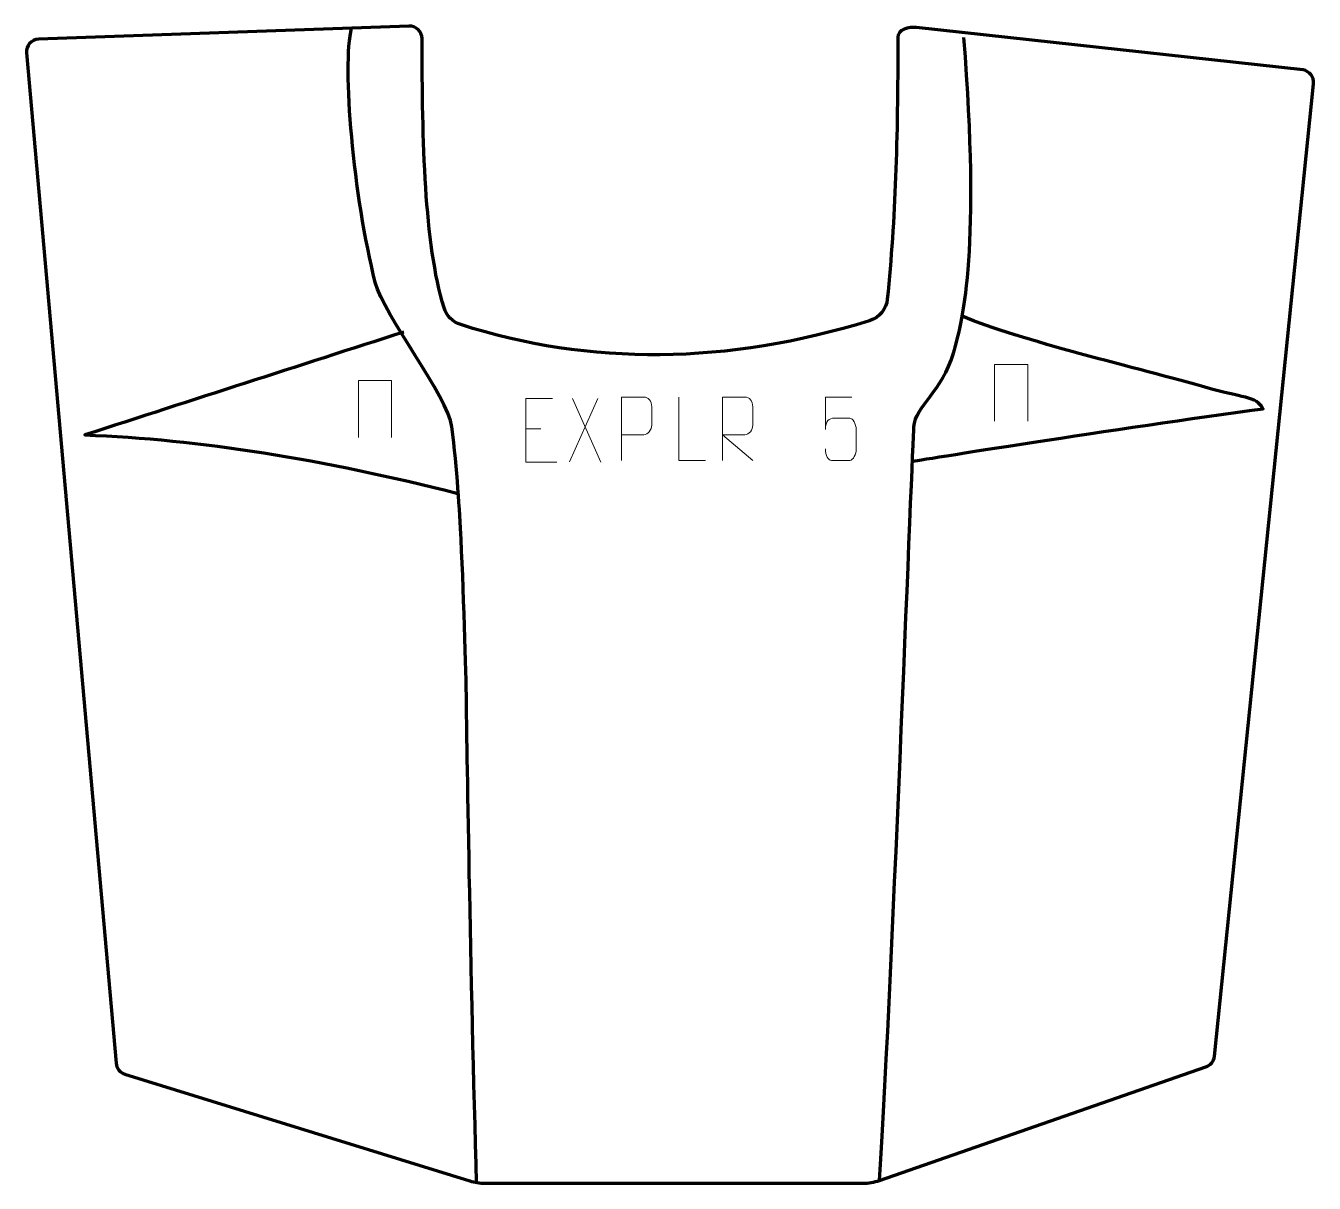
# Model space of a CAD drawing. Header units: millimetres. Extents: x -254 to 254, y -228 to 228.
import ezdxf

# ---------------------------------------------------------------- set-up
doc = ezdxf.new("R2010")
doc.units = ezdxf.units.MM
doc.header["$MEASUREMENT"] = 0
for name, color, linetype in [('layer 1', 7, 'Continuous'), ('layer 2', 7, 'Continuous'), ('layer 3', 7, 'Continuous')]:
    doc.layers.add(name, color=color, linetype=linetype)

msp = doc.modelspace()

# ---------------------------------------------------------------- linework, layer by layer
at = {"layer": 'layer 1', "color": 250, "lineweight": 9}
for points, knots in [([(127.7934, 72.113), (127.7934, 72.113), (127.7934, 94.4633), (127.7934, 94.4633), (127.7934, 94.4633), (127.7934, 94.4633), (140.9117, 94.4633), (140.9117, 94.4633), (140.9117, 94.4633), (140.9117, 94.4633), (140.9117, 72.113), (140.9117, 72.113)], [0, 0, 0, 0, 0.25, 0.25, 0.25, 0.25, 0.5, 0.5, 0.5, 0.5, 1, 1, 1, 1]), ([(-122.6788, 65.7628), (-122.6788, 65.7628), (-122.6788, 88.1131), (-122.6788, 88.1131), (-122.6788, 88.1131), (-122.6788, 88.1131), (-109.5605, 88.1131), (-109.5605, 88.1131), (-109.5605, 88.1131), (-109.5605, 88.1131), (-109.5605, 65.7628), (-109.5605, 65.7628)], [0, 0, 0, 0, 0.25, 0.25, 0.25, 0.25, 0.5, 0.5, 0.5, 0.5, 1, 1, 1, 1]), ([(-19.1178, 56.6999), (-19.1178, 56.6999), (-19.1178, 81.6535), (-19.1178, 81.6535), (-19.1178, 81.6535), (-16.1983, 81.6535), (-13.2785, 81.6535), (-10.3586, 81.6535), (-10.3586, 81.6535), (-8.4703, 81.6156), (-7.2055, 80.1255), (-7.2089, 77.7594), (-7.2089, 77.7594), (-7.2092, 75.7237), (-7.2092, 72.6644), (-7.2089, 70.6284), (-7.2089, 70.6284), (-7.2142, 68.753), (-8.6859, 66.8111), (-10.3179, 66.792), (-10.3179, 66.792), (-10.3179, 66.792), (-19.1178, 66.792), (-19.1178, 66.792)], [0, 0, 0, 0, 0.14285714, 0.14285714, 0.14285714, 0.14285714, 0.28571429, 0.28571429, 0.28571429, 0.28571429, 0.42857143, 0.42857143, 0.42857143, 0.42857143, 0.57142857, 0.57142857, 0.57142857, 0.57142857, 0.71428571, 0.71428571, 0.71428571, 0.71428571, 1, 1, 1, 1]), ([(14.022, 56.6999), (14.022, 56.6999), (3.5057, 56.6999), (3.5057, 56.6999), (3.5057, 56.6999), (3.5057, 56.6999), (3.5057, 81.6535), (3.5057, 81.6535)], [0, 0, 0, 0, 0.33333333, 0.33333333, 0.33333333, 0.33333333, 1, 1, 1, 1]), ([(20.6759, 56.7), (20.6759, 56.7), (20.6759, 81.6535), (20.6759, 81.6535), (20.6759, 81.6535), (23.5954, 81.6535), (26.5154, 81.6535), (29.4351, 81.6535), (29.4351, 81.6535), (31.3235, 81.6158), (32.5882, 80.1258), (32.5849, 77.7594), (32.5849, 77.7594), (32.5846, 75.7239), (32.5846, 72.6645), (32.5849, 70.6285), (32.5849, 70.6285), (32.5796, 68.753), (31.1078, 66.8112), (29.4758, 66.7921), (29.4758, 66.7921), (29.4758, 66.7921), (20.6759, 66.7921), (20.6759, 66.7921), (20.6759, 66.7921), (20.6759, 66.7921), (32.5774, 56.7), (32.5774, 56.7)], [0, 0, 0, 0, 0.125, 0.125, 0.125, 0.125, 0.25, 0.25, 0.25, 0.25, 0.375, 0.375, 0.375, 0.375, 0.5, 0.5, 0.5, 0.5, 0.625, 0.625, 0.625, 0.625, 0.75, 0.75, 0.75, 0.75, 1, 1, 1, 1]), ([(71.6171, 81.6315), (71.6171, 81.6315), (61.18, 81.6315), (61.18, 81.6315), (61.18, 81.6315), (61.1802, 77.4009), (61.1802, 73.17), (61.18, 68.9388), (61.18, 68.9388), (61.1797, 72.2489), (62.5043, 73.3207), (64.788, 73.3812), (64.788, 73.3812), (66.7692, 73.3815), (68.7504, 73.3815), (70.7314, 73.3812), (70.7314, 73.3812), (72.0712, 73.388), (73.269, 71.0075), (73.2921, 68.9388), (73.2921, 68.9388), (73.2919, 66.3515), (73.2919, 63.7639), (73.2921, 61.1762), (73.2921, 61.1762), (73.3296, 59.2168), (72.112, 56.7805), (70.7915, 56.722), (70.7915, 56.722), (69.2026, 56.7223), (65.2273, 56.7223), (63.6379, 56.722), (63.6379, 56.722), (62.1392, 56.7132), (61.2401, 58.678), (61.2232, 61.2291)], [0, 0, 0, 0, 0.1, 0.1, 0.1, 0.1, 0.2, 0.2, 0.2, 0.2, 0.3, 0.3, 0.3, 0.3, 0.4, 0.4, 0.4, 0.4, 0.5, 0.5, 0.5, 0.5, 0.6, 0.6, 0.6, 0.6, 0.7, 0.7, 0.7, 0.7, 0.8, 0.8, 0.8, 0.8, 1, 1, 1, 1]), ([(-46.2248, 81.0564), (-46.2248, 81.0564), (-56.68, 81.0564), (-56.68, 81.0564), (-56.68, 81.0564), (-56.68, 81.0564), (-56.68, 56.1028), (-56.68, 56.1028), (-56.68, 56.1028), (-56.68, 56.1028), (-44.6072, 56.1028), (-44.6072, 56.1028)], [0, 0, 0, 0, 0.25, 0.25, 0.25, 0.25, 0.5, 0.5, 0.5, 0.5, 1, 1, 1, 1])]:
    msp.add_open_spline(points, degree=3, knots=knots, dxfattribs=at)
for points in [[(-28.3788, 81.0564), (-28.3788, 81.0564), (-39.5378, 56.1606), (-39.5378, 56.1606)], [(-38.3565, 81.0564), (-38.3565, 81.0564), (-27.1974, 56.1029), (-27.1974, 56.1029)], [(-56.68, 69.1767), (-56.68, 69.1767), (-50.8587, 69.1767), (-50.8587, 69.1767)]]:
    msp.add_open_spline(points, degree=3, dxfattribs=at)
at = {"layer": 'layer 2', "color": 12, "lineweight": 200}
msp.add_open_spline([(75.8977, -227.6081), (75.8977, -227.6081), (-72.8633, -227.6081), (-72.8633, -227.6081), (-72.8633, -227.6081), (-74.8738, -227.6081), (-76.8726, -227.3065), (-78.7928, -226.7131), (-78.7928, -226.7131), (-78.7928, -226.7131), (-214.5346, -184.76), (-214.5346, -184.76), (-214.5346, -184.76), (-216.4721, -184.1614), (-217.8542, -182.4564), (-218.0327, -180.4445), (-218.0327, -180.4445), (-218.0327, -180.4445), (-253.3352, 217.0094), (-253.3352, 217.0094), (-253.3352, 217.0094), (-253.5875, 219.8507), (-251.3956, 222.3215), (-248.533, 222.4231), (-248.533, 222.4231), (-248.533, 222.4231), (-102.7778, 227.6058), (-102.7778, 227.6058), (-102.7778, 227.6058), (-99.9548, 227.7063), (-97.6092, 225.4598), (-97.5997, 222.6475), (-97.5997, 222.6475), (-97.4625, 182.0258), (-96.7629, 142.4925), (-88.9355, 116.7609), (-88.9355, 116.7609), (-87.9787, 113.6152), (-85.5291, 111.1482), (-82.3858, 110.1431), (-82.3858, 110.1431), (-31.5378, 93.8857), (22.6463, 94.2572), (78.5933, 111.7045), (78.5933, 111.7045), (82.4121, 112.8955), (85.1574, 116.2405), (85.5529, 120.2058), (85.5529, 120.2058), (88.7487, 152.2426), (89.7072, 182.1335), (89.6575, 223.109), (89.6575, 223.109), (89.654, 226.1933), (93.9994, 227.505), (97.0537, 226.9882), (97.0537, 226.9882), (97.0537, 226.9882), (249.1917, 210.3214), (249.1917, 210.3214), (249.1917, 210.3214), (251.7857, 209.8826), (253.5944, 207.5168), (253.3284, 204.9105), (253.3284, 204.9105), (253.3284, 204.9105), (214.2801, -177.6466), (214.2801, -177.6466), (214.2801, -177.6466), (214.0836, -179.57), (212.7864, -181.2062), (210.9534, -181.8433), (210.9534, -181.8433), (210.9534, -181.8433), (82.4901, -226.4954), (82.4901, -226.4954), (82.4901, -226.4954), (80.3709, -227.232), (78.1421, -227.6081), (75.8977, -227.6081)], degree=3, knots=[0, 0, 0, 0, 0.04761905, 0.04761905, 0.04761905, 0.04761905, 0.0952381, 0.0952381, 0.0952381, 0.0952381, 0.14285714, 0.14285714, 0.14285714, 0.14285714, 0.19047619, 0.19047619, 0.19047619, 0.19047619, 0.23809524, 0.23809524, 0.23809524, 0.23809524, 0.28571429, 0.28571429, 0.28571429, 0.28571429, 0.33333333, 0.33333333, 0.33333333, 0.33333333, 0.38095238, 0.38095238, 0.38095238, 0.38095238, 0.42857143, 0.42857143, 0.42857143, 0.42857143, 0.47619048, 0.47619048, 0.47619048, 0.47619048, 0.52380952, 0.52380952, 0.52380952, 0.52380952, 0.57142857, 0.57142857, 0.57142857, 0.57142857, 0.61904762, 0.61904762, 0.61904762, 0.61904762, 0.66666667, 0.66666667, 0.66666667, 0.66666667, 0.71428571, 0.71428571, 0.71428571, 0.71428571, 0.76190476, 0.76190476, 0.76190476, 0.76190476, 0.80952381, 0.80952381, 0.80952381, 0.80952381, 0.85714286, 0.85714286, 0.85714286, 0.85714286, 0.9047619, 0.9047619, 0.9047619, 0.9047619, 1, 1, 1, 1], dxfattribs=at)
at = {"layer": 'layer 3', "color": 142, "lineweight": 200}
for points, knots in [([(-76.0993, -227.6081), (-78.4897, -147.4771), (-80.0835, -46.7185), (-80.0835, -39.5782), (-80.0835, -39.5782), (-80.0835, -32.4377), (-81.0574, 1.8936), (-82.2526, 25.6951), (-82.2526, 25.6951), (-82.8183, 36.9588), (-83.726, 53.1634), (-85.8222, 69.9619), (-85.8222, 69.9619), (-87.2954, 81.7684), (-112.7399, 113.8933), (-116.0084, 126.7732), (-116.0084, 126.7732), (-124.5047, 160.2541), (-129.1115, 212.2336), (-125.3505, 226.8031)], [0, 0, 0, 0, 0.16666667, 0.16666667, 0.16666667, 0.16666667, 0.33333333, 0.33333333, 0.33333333, 0.33333333, 0.5, 0.5, 0.5, 0.5, 0.66666667, 0.66666667, 0.66666667, 0.66666667, 1, 1, 1, 1]), ([(82.4899, -226.4953), (87.8687, -140.2161), (95.4249, 61.577), (96.0225, 69.9079), (96.0225, 69.9079), (96.6205, 78.2384), (107.1787, 83.7918), (111.5613, 98.866), (111.5613, 98.866), (115.7807, 113.3778), (122.1261, 140.192), (115.7049, 223.1395)], [0, 0, 0, 0, 0.25, 0.25, 0.25, 0.25, 0.5, 0.5, 0.5, 0.5, 1, 1, 1, 1]), ([(95.4101, 56.4204), (95.4101, 56.4204), (176.9042, 69.5109), (233.4813, 77.048), (233.4813, 77.048), (230.9717, 81.9689), (224.6475, 81.5049), (211.8147, 85.1802), (211.8147, 85.1802), (184.1125, 93.1143), (137.6254, 103.8438), (115.0295, 113.4942)], [0, 0, 0, 0, 0.25, 0.25, 0.25, 0.25, 0.5, 0.5, 0.5, 0.5, 1, 1, 1, 1]), ([(-104.8053, 107.191), (-146.6627, 93.8004), (-188.4735, 80.2444), (-230.2918, 66.7342), (-230.2918, 66.7342), (-185.4506, 65.113), (-136.3434, 57.2061), (-83.4483, 43.7161)], [0, 0, 0, 0, 0.33333333, 0.33333333, 0.33333333, 0.33333333, 1, 1, 1, 1])]:
    msp.add_open_spline(points, degree=3, knots=knots, dxfattribs=at)

doc.saveas('drawing.dxf')
